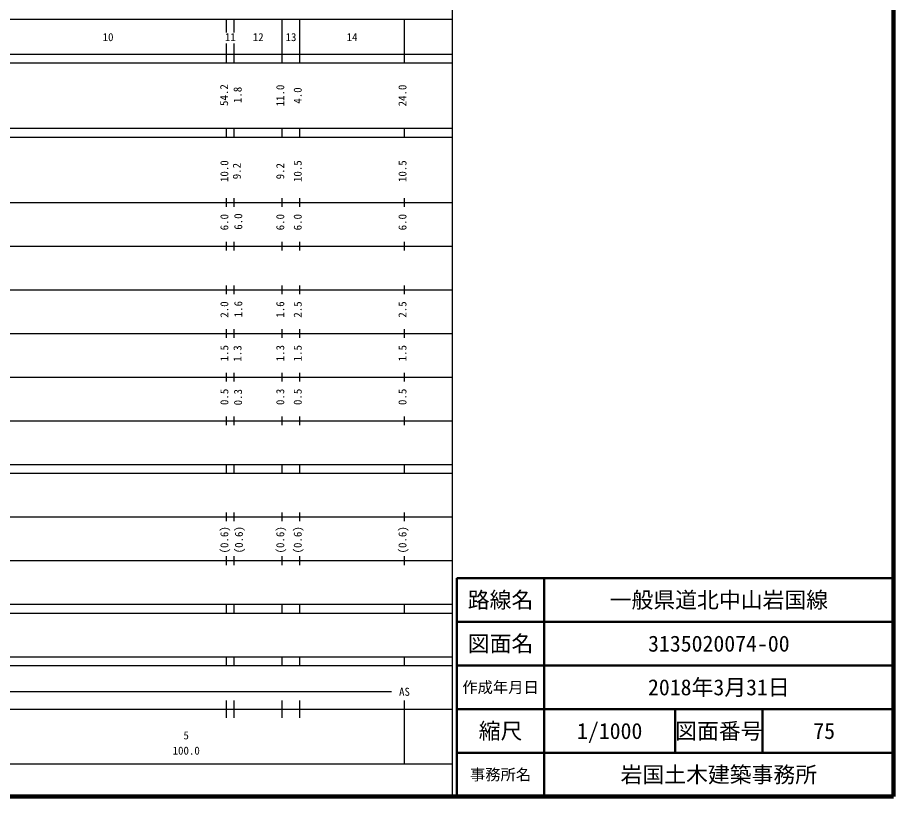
# Model space of a CAD drawing. Units: millimetres on the paper, enlarged 1000 times. Extents: x 40000 to 680000, y 20000 to 380000.
# Drawn here: x 479367 to 680000, y 20000 to 198357 of the extents above; entities that cross this region are included whole.
import ezdxf
from ezdxf.enums import TextEntityAlignment as Align

# ---------------------------------------------------------------- set-up
doc = ezdxf.new("R2010")
doc.units = ezdxf.units.MM
doc.header["$LTSCALE"] = 1000
for name, color, linetype, lineweight in [('M-TTL', 2, 'Continuous', 140), ('M-TTL-BAND', 7, 'Continuous', 25), ('M-TTL-FRAM', 2, 'Continuous', 50), ('M-TTL-LINE', 7, 'Continuous', 50), ('M-TTL-TXT', 7, 'Continuous', 13)]:
    doc.layers.add(name, color=color, linetype=linetype, lineweight=lineweight)
doc.styles.add('ＭＳ ゴシック', font='')
doc.styles.get('ＭＳ ゴシック').set_extended_font_data('MS Gothic')

msp = doc.modelspace()

# ---------------------------------------------------------------- linework, layer by layer
at = {"layer": 'M-TTL'}
for p, q in [((680000, 20000), (680000, 380000)), ((40000, 20000), (680000, 20000))]:
    msp.add_line(p, q, dxfattribs=at)
at = {"layer": 'M-TTL-BAND'}
for p, q in [((579000, 20000), (579000, 370000)), ((68000, 198000), (579000, 198000)), ((527200, 194905), (527200, 198000)), ((529000, 194905), (529000, 198000)), ((540000, 188000), (540000, 198000)), ((544000, 188000), (544000, 198000)), ((568000, 188000), (568000, 198000)), ((527200, 188000), (527200, 192405)), ((529000, 188000), (529000, 192405)), ((40000, 190000), (579000, 190000)), ((40000, 188000), (579000, 188000)), ((40000, 173000), (579000, 173000)), ((527200, 171000), (527200, 173000)), ((529000, 171000), (529000, 173000)), ((540000, 171000), (540000, 173000)), ((544000, 171000), (544000, 173000)), ((568000, 171000), (568000, 173000)), ((40000, 171000), (579000, 171000)), ((527200, 155000), (527200, 157000)), ((529000, 155000), (529000, 157000)), ((540000, 155000), (540000, 157000)), ((544000, 155000), (544000, 157000)), ((568000, 155000), (568000, 157000)), ((40000, 156000), (579000, 156000)), ((527200, 145000), (527200, 147000)), ((529000, 145000), (529000, 147000)), ((540000, 145000), (540000, 147000)), ((544000, 145000), (544000, 147000)), ((568000, 145000), (568000, 147000)), ((46000, 146000), (579000, 146000)), ((527200, 135000), (527200, 137000)), ((529000, 135000), (529000, 137000)), ((540000, 135000), (540000, 137000)), ((544000, 135000), (544000, 137000)), ((568000, 135000), (568000, 137000)), ((52000, 136000), (579000, 136000)), ((527200, 125000), (527200, 127000)), ((529000, 125000), (529000, 127000)), ((540000, 125000), (540000, 127000)), ((544000, 125000), (544000, 127000)), ((568000, 125000), (568000, 127000)), ((46000, 126000), (579000, 126000)), ((527200, 115000), (527200, 117000)), ((529000, 115000), (529000, 117000)), ((540000, 115000), (540000, 117000)), ((544000, 115000), (544000, 117000)), ((568000, 115000), (568000, 117000)), ((52000, 116000), (579000, 116000)), ((527200, 105000), (527200, 107000)), ((529000, 105000), (529000, 107000)), ((540000, 105000), (540000, 107000)), ((544000, 105000), (544000, 107000)), ((568000, 105000), (568000, 107000)), ((56750, 106000), (579000, 106000)), ((56750, 96000), (579000, 96000)), ((527200, 94000), (527200, 96000)), ((529000, 94000), (529000, 96000)), ((540000, 94000), (540000, 96000)), ((544000, 94000), (544000, 96000)), ((568000, 94000), (568000, 96000)), ((40000, 94000), (579000, 94000)), ((527200, 83000), (527200, 85000)), ((529000, 83000), (529000, 85000)), ((540000, 83000), (540000, 85000)), ((544000, 83000), (544000, 85000)), ((568000, 83000), (568000, 85000)), ((49000, 84000), (579000, 84000)), ((527200, 73000), (527200, 75000)), ((529000, 73000), (529000, 75000)), ((540000, 73000), (540000, 75000)), ((544000, 73000), (544000, 75000)), ((568000, 73000), (568000, 75000)), ((40000, 74000), (579000, 74000)), ((40000, 64000), (579000, 64000)), ((527200, 62000), (527200, 64000)), ((529000, 62000), (529000, 64000)), ((540000, 62000), (540000, 64000)), ((544000, 62000), (544000, 64000)), ((568000, 62000), (568000, 64000)), ((55250, 62000), (579000, 62000)), ((55250, 52000), (579000, 52000)), ((527200, 50000), (527200, 52000)), ((529000, 50000), (529000, 52000)), ((540000, 50000), (540000, 52000)), ((544000, 50000), (544000, 52000)), ((568000, 50000), (568000, 52000)), ((40000, 50000), (579000, 50000)), ((71000, 44000), (532500, 44000)), ((532500, 44000), (547500, 44000)), ((547500, 44000), (565000, 44000)), ((527200, 38000), (527200, 42000)), ((529000, 38000), (529000, 42000)), ((540000, 38000), (540000, 42000)), ((544000, 38000), (544000, 42000)), ((568000, 27500), (568000, 42000)), ((40000, 40000), (579000, 40000)), ((68000, 27500), (579000, 27500))]:
    msp.add_line(p, q, dxfattribs=at)
at = {"layer": 'M-TTL-FRAM'}
for p, q in [((680000, 70000), (580000, 70000)), ((580000, 70000), (580000, 20000))]:
    msp.add_line(p, q, dxfattribs=at)
at = {"layer": 'M-TTL-LINE'}
for p, q in [((600000, 70000), (600000, 20000)), ((680000, 60000), (580000, 60000)), ((680000, 50000), (580000, 50000)), ((680000, 40000), (580000, 40000)), ((680000, 30000), (580000, 30000))]:
    msp.add_line(p, q, dxfattribs=at)
for points in [[(630000, 40000), (630000, 37500), (630000, 32500), (630000, 30000)], [(650000, 40000), (650000, 37500), (650000, 32500), (650000, 30000)]]:
    msp.add_lwpolyline(points, dxfattribs=at)

# ---------------------------------------------------------------- texts
at = {"layer": 'M-TTL-BAND', "style": 'ＭＳ ゴシック'}
for s, p in [('10', (500100, 192405)), ('11', (528100, 192405)), ('12', (534500, 192405)), ('13', (542000, 192405)), ('14', (556000, 192405)), ('AS', (568000, 42500)), ('5', (518000, 32523)), ('100.0', (518000, 29033))]:
    msp.add_text(s, height=1833, dxfattribs=at).set_placement(p, align=Align.BOTTOM_CENTER)
for s, p in [('54.2', (528140, 180599)), ('11.0', (541000, 180500)), ('24.0', (569000, 180500)), ('1.8', (531243, 180634)), ('4.0', (545000, 180500)), ('10.0', (528200, 163174)), ('9.2', (531059, 163191)), ('9.2', (541000, 163174)), ('10.5', (545000, 163174)), ('10.5', (569000, 163174)), ('6.0', (528200, 151500)), ('6.0', (531385, 151640)), ('6.0', (541000, 151500)), ('6.0', (545000, 151500)), ('6.0', (569000, 151500)), ('2.0', (528200, 131500)), ('1.6', (531385, 131584)), ('1.6', (541000, 131500)), ('2.5', (545000, 131500)), ('2.5', (569000, 131500)), ('1.5', (528200, 121500)), ('1.3', (531214, 121439)), ('1.3', (541000, 121500)), ('1.5', (545000, 121500)), ('1.5', (569000, 121500)), ('0.5', (528200, 111500)), ('0.3', (531329, 111426)), ('0.3', (541000, 111500)), ('0.5', (545000, 111500)), ('0.5', (569000, 111500)), ('(0.6)', (528200, 78764)), ('(0.6)', (531533, 78797)), ('(0.6)', (541000, 78764)), ('(0.6)', (545000, 78764)), ('(0.6)', (569000, 78764))]:
    msp.add_text(s, height=1833, rotation=90, dxfattribs=at).set_placement(p, align=Align.BOTTOM_CENTER)
at = {"layer": 'M-TTL-TXT', "style": 'ＭＳ ゴシック'}
for s, height, p in [('路線名', 3666, (590000, 65000)), ('路線名', 3666, (590000, 65000)), ('一般県道北中山岩国線', 3666, (640000, 65000)), ('図面名', 3666, (590000, 55000)), ('図面名', 3666, (590000, 55000)), ('3135020074-00', 3666, (640000, 55000)), ('作成年月日', 2566, (590000, 45000)), ('作成年月日', 2566, (590000, 45000)), ('2018年3月31日', 3666, (640000, 45000)), ('縮尺', 3666, (590000, 35000)), ('縮尺', 3666, (590000, 35000)), ('1/1000', 3666, (615000, 35000)), ('図面番号', 3666, (640000, 35000)), ('図面番号', 3666, (640000, 35000)), ('75', 3666, (664125, 35000)), ('事務所名', 2566, (590000, 25000)), ('事務所名', 2566, (590000, 25000)), ('岩国土木建築事務所', 3666, (640000, 25000))]:
    msp.add_text(s, height=height, dxfattribs=at).set_placement(p, align=Align.MIDDLE_CENTER)

doc.saveas('drawing.dxf')
